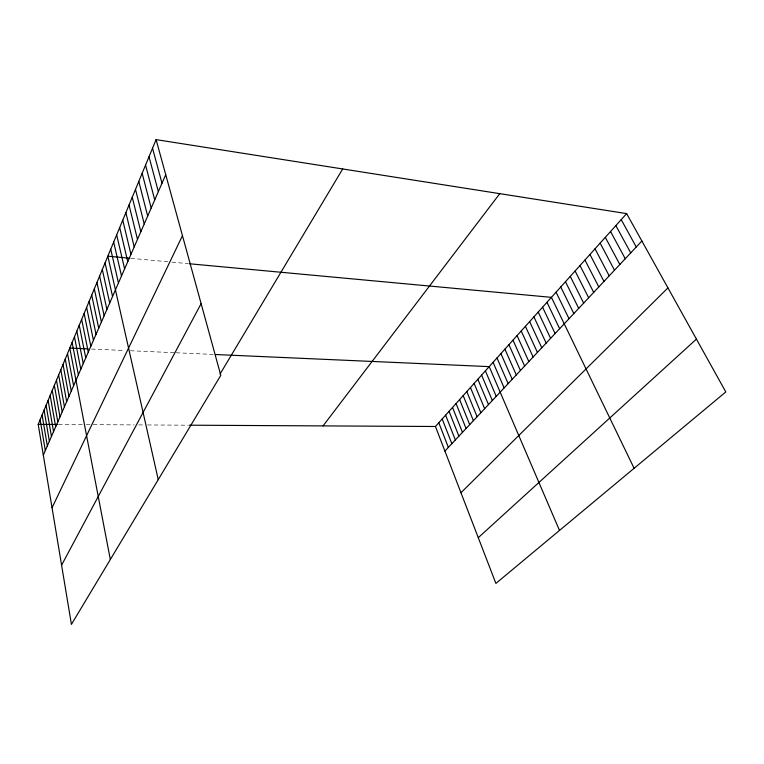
<?xml version="1.0" encoding="UTF-8"?>
<svg xmlns="http://www.w3.org/2000/svg" width="764" height="764" viewBox="0 0 764 764"><rect width="100%" height="100%" fill="white"/><g stroke="black" fill="none" stroke-linecap="round" stroke-linejoin="round"><path stroke-width="0.57" stroke-dasharray="3.82 2.86" d="M58.446 424.498L85.052 424.641M86.227 424.641L92.072 424.679M93.237 424.679L134.244 424.899M138.695 424.918L144.234 424.946M147.528 424.965L188.402 425.185M91.537 349.033L123.835 350.466M130.377 350.752L174.985 352.729M176.169 352.777L213.29 354.42M130.902 258.327L170.764 262.033M171.929 262.138L188.154 263.647"/><path stroke-width="1.15" d="M156.104 139.621L220.796 375.334L71.424 624.379L38.2 424.392L156.104 139.621L626.633 213.605L725.8 391.932L495.893 583.419L435.442 426.493L626.633 213.605M43.309 455.143L165.731 174.689M52.047 507.754L182.462 235.646M61.588 565.198L201.123 303.652M220.051 374.035L342.702 168.959M323.067 425.892L499.771 193.655M444.915 451.066L641.875 241.004M460.959 492.732L667.946 287.894M478.274 537.684L696.434 339.12M38.2 424.392L57.386 424.488M189.462 425.195L435.442 426.493M88.146 348.89L69.791 348.078L110.322 559.525M215.563 354.525L489.218 366.624L559.506 530.436M129.813 258.232L107.839 256.188L158.243 479.639M189.3 263.752L551.427 297.349L634.11 468.303M621.208 219.64L636.269 246.982M615.851 225.609L630.73 252.894M610.551 231.511L625.248 258.729M605.317 237.346L619.843 264.506M600.132 243.105L614.495 270.208M595.013 248.806L609.204 275.842M589.951 254.45L603.98 281.419M584.947 260.018L598.814 286.93M580 265.528L593.704 292.383M575.101 270.981L588.652 297.769M570.269 276.367L583.658 303.098M565.475 281.706L578.72 308.36M560.738 286.977L573.831 313.574M556.058 292.192L569.008 318.722M546.976 302.305L559.64 328.711M542.574 307.204L555.103 333.553M538.209 312.056L550.605 338.337M533.902 316.859L546.164 343.084M529.633 321.615L541.762 347.773M525.403 326.323L537.417 352.414M521.22 330.984L533.1 357.008M517.075 335.597L528.841 361.553M512.978 340.161L524.62 366.061M508.919 344.679L520.437 370.521M504.899 349.158L516.302 374.933M500.917 353.589L512.205 379.297M496.982 357.972L508.156 383.623M493.076 362.317L504.135 387.902M485.388 370.884L496.228 396.344M481.597 375.105L492.331 400.498M477.844 379.278L488.473 404.614M474.129 383.423L484.653 408.692M470.443 387.52L480.862 412.732M466.794 391.588L477.108 416.724M463.185 395.609L473.403 420.687M459.603 399.591L469.717 424.612M456.051 403.545L466.078 428.499M452.536 407.46L462.468 432.348M449.06 411.338L458.887 436.158M445.613 415.177L455.344 439.94M442.194 418.978L451.839 443.683M438.803 422.75L448.363 447.398M152.533 148.235L161.997 183.217M149.018 156.715L158.339 191.621M145.561 165.072L154.729 199.891M142.152 173.294L151.177 208.028M138.8 181.402L147.672 216.05M135.495 189.386L144.224 223.938M132.239 197.246L140.834 231.712M129.03 205L137.491 239.371M125.869 212.631L134.206 246.906M122.756 220.156L130.959 254.336M119.69 227.567L127.76 261.66M116.663 234.882L124.618 268.871M113.674 242.083L121.514 275.976M110.742 249.188L118.458 282.986M105.06 262.892L112.556 296.499M102.319 269.511L109.71 303.022M99.626 276.033L106.903 309.449M96.952 282.479L104.133 315.79M94.325 288.83L101.402 322.055M91.728 295.105L98.709 328.224M89.159 301.293L96.044 334.317M86.638 307.405L93.428 340.333M84.135 313.441L90.83 346.264M81.672 319.4L88.28 352.128M79.236 325.273L85.749 357.905M76.83 331.079L83.257 363.616M74.452 336.819L80.803 369.251M72.112 342.482L78.377 374.818M67.509 353.598L73.602 385.734M65.246 359.051L71.272 391.092M63.02 364.447L68.961 396.382M60.814 369.776L66.678 401.606M58.637 375.038L64.424 406.773M56.479 380.233L62.199 411.872M54.349 385.371L59.993 416.915M52.248 390.452L57.825 421.89M50.176 395.466L55.676 426.809M48.122 400.431L53.556 431.67M46.088 405.331L51.455 436.473M44.083 410.182L49.383 441.229M42.096 414.967L47.339 445.918M40.139 419.703L45.315 450.559"/></g></svg>
